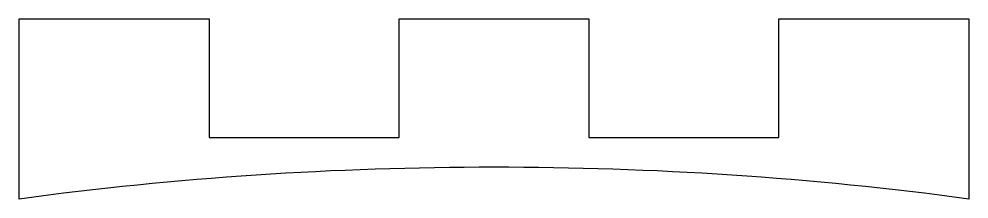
# Model space of a CAD drawing. Header units: millimetres. Extents: x -16 to 16, y 118.9 to 125.
import ezdxf

# ---------------------------------------------------------------- set-up
doc = ezdxf.new("R2010")
doc.units = ezdxf.units.MM
doc.layers.get('0').update_dxf_attribs({"linetype": 'CONTINUOUS'})

msp = doc.modelspace()

# ---------------------------------------------------------------- linework, layer by layer
msp.add_lwpolyline([(-16, 118.929), (-16, 125), (-9.6, 125), (-9.6, 121), (-3.2, 121), (-3.2, 125), (3.2, 125), (3.2, 121), (9.6, 121), (9.6, 125), (16, 125), (16, 118.929, 0.066966)], format="xyb", close=True)

doc.saveas('drawing.dxf')
